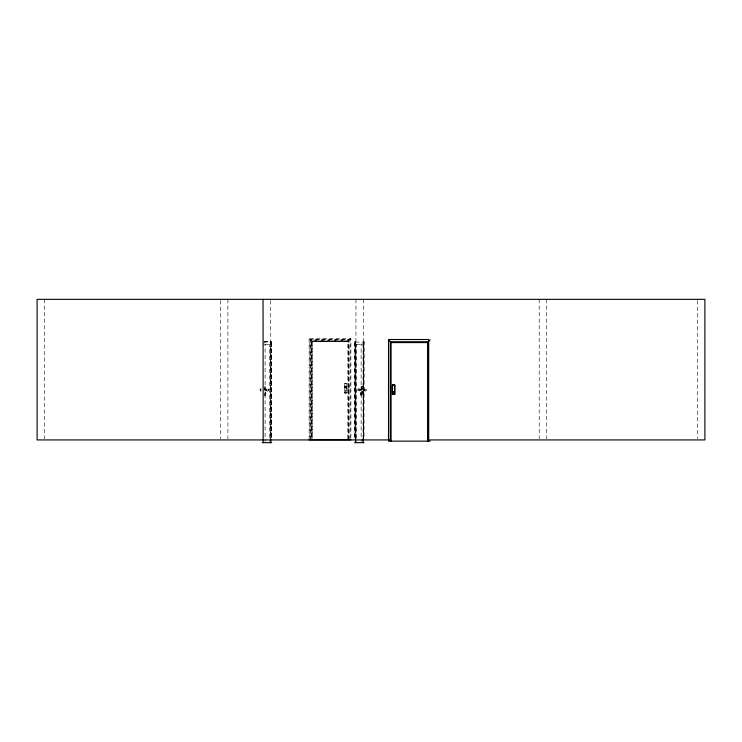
<?xml version="1.0" encoding="UTF-8"?>
<svg xmlns="http://www.w3.org/2000/svg" width="742" height="742" viewBox="0 0 742 742"><rect width="100%" height="100%" fill="white"/><g stroke="black" fill="none" stroke-linecap="round" stroke-linejoin="round"><path stroke-width="0.56" stroke-dasharray="3.71 2.78" d="M355.52 441.509L355.52 341.283L354.537 341.682A0.937 0.686 0 0 0 354.565 342.016L355.52 343.249M264.124 341.283L271.702 341.682A0.937 0.686 0 0 1 271.665 342.016L270.719 343.249M363.58 441.509L363.997 342.016A0.937 0.686 0 0 0 364.025 341.682L363.051 341.283L363.051 441.499M354.991 342.86L354.991 439.218L355.019 342.618M346.839 387.417L346.727 386.471M268.15 389.049L268.15 390.849M358.108 390.821L358.108 389.077M344.789 386.471L344.678 387.417M345.401 386.999L346.078 386.749L345.985 387.528M346.839 387.389L345.753 388.307L344.678 387.389M345.624 390.051L345.689 391.516L346.004 390.162M268.057 391.006L266.962 391.127L266.499 390.44L266.805 388.882L268.057 388.891M358.173 388.891L359.267 388.771L359.731 389.457L359.425 391.015L358.173 391.006M366.01 390.978L364.795 391.025L364.452 389.448L364.916 388.743L366.01 388.864M265.144 395.866L265.144 386.499M361.141 395.866L361.141 386.499M261.509 390.951L260.219 390.978M350.864 338.435L347.812 341.737L312.206 341.737L309.145 338.435L350.864 338.435L350.92 439.932M346.894 383.623L344.613 383.623L346.894 383.651L346.894 393.019L344.613 393.019L344.613 383.623M344.761 383.79L344.613 393.019L346.894 392.991L346.746 383.79M344.965 386.248L346.542 386.248M345.633 386.601L345.531 387.528M345.985 387.5L345.429 387.426M363.051 343.249L363.543 342.618M260.219 388.864L261.527 388.938M345.466 385.933L346.041 385.933M264.263 341.997L270.719 341.283L270.719 441.509M350.92 339.511L310.75 339.511L310.75 438.782M263.187 342.118L270.719 342.118M355.52 342.118L363.469 342.118M270.719 343.741L269.615 344.483L269.615 441.499M355.52 343.741L356.624 344.483L356.624 441.499M263.187 344.093L265.098 344.093L265.098 441.509M363.051 344.093L361.141 344.093L361.141 441.499M265.098 344.585L269.615 344.585M356.624 344.585L361.141 344.585M348.267 385.58L348.953 385.58L348.953 386.573L348.267 386.573M348.267 388.808L348.953 388.808L348.953 390.283L348.267 390.283M363.302 389.429L364.452 389.429M265.246 389.55L266.499 389.457M359.731 389.457L360.992 389.55M363.2 390.32L364.452 390.413M265.348 390.44L266.499 390.44M359.731 390.44L360.89 390.44L360.89 389.476M344.761 392.852L346.746 392.852M265.246 392.889L265.849 393.548M360.992 392.889L360.389 393.538M363.2 392.861L363.803 392.935M265.849 393.01L265.246 393.139L265.803 393.251M360.389 393.01L360.992 393.112M363.2 393.01L363.756 393.084L363.2 393.232M360.436 393.251L360.992 393.251M265.246 393.353L265.803 393.399M360.436 393.399L360.992 393.353M363.2 393.381L363.756 393.325M265.246 394.373L265.803 394.373M360.436 394.373L360.992 394.373M363.2 394.345L363.756 394.345L363.756 392.87M271.247 342.813L271.247 439.218M697.369 300.501L697.369 438.782M546.733 299.341L546.733 438.782M539.202 299.341L539.202 438.782M364.044 341.793L364.044 439.181M363.469 299.341L363.469 438.782M363.311 343.249L363.311 439.19M363.098 386.471L363.098 395.838M360.436 392.898L360.436 394.364M358.08 388.993L358.08 390.895M355.937 299.341L355.937 438.782M355.26 343.249L355.26 441.499M354.518 341.793L354.518 439.181M350.094 438.652L350.094 339.27L309.924 339.27L309.924 439.811M349.037 439.811L349.037 340.402L310.972 340.402L310.972 439.811M348.582 438.661L348.582 340.893L311.427 340.893L311.427 439.811M348.267 439.811L348.267 341.246L311.751 341.246L311.751 439.811M347.812 438.652L347.896 341.635L312.113 341.635L312.113 439.811M312.206 341.737L312.206 439.811M309.145 338.435L309.145 439.811M271.711 341.793L271.711 439.181M271.21 342.618L271.21 439.208M270.978 343.249L270.978 441.499M270.58 300.501L270.617 441.509M268.159 388.993L268.159 390.895M265.803 392.898L265.803 394.364M264.82 386.471L264.829 395.838M264.477 388.428L264.477 389.42M227.896 299.341L227.896 438.782M220.365 300.501L220.365 438.782M44.631 299.341L44.631 438.782M260.321 389.921C260.071 392.379 260.062 387.398 260.321 389.921M365.917 389.745C366.047 392.481 366.298 387.574 365.917 389.745M362.764 386.471L361.419 386.471L361.41 395.838L362.764 395.838L362.764 386.471M362.421 388.428L361.762 388.428L361.762 389.42L362.421 389.42L362.421 388.428M362.263 391.655L361.911 393.13L362.263 391.655"/><path stroke-width="1.11" d="M393.826 391.869C393.186 394.874 393.269 390.44 393.752 391.897M427.596 441.147L427.596 342.581L430.184 339.79M394.725 394.327L394.725 384.968L392.444 384.968L392.444 394.327L394.725 394.327L394.725 384.968M392.444 394.327L392.444 384.968M388.483 339.79L391.08 342.581L427.596 342.581M392.601 385.126L394.577 385.126M392.601 394.169L394.577 394.169M309.145 439.811L350.864 439.811M389.55 439.932L37.1 439.932L37.1 299.341L704.9 299.341L704.9 439.932L428.69 439.932L428.69 339.511L388.52 339.511L388.52 439.932M388.474 441.147L430.193 441.147M262.204 442.659L271.702 442.659M354.537 442.659L364.034 442.659M428.366 441.147L428.366 341.747L390.301 341.747L390.301 441.147M391.08 342.581L391.08 441.147M363.051 439.19L363.051 442.659M355.52 439.19L355.52 442.659M270.719 439.19L270.719 442.659M263.048 299.341L263.187 442.659"/></g></svg>
